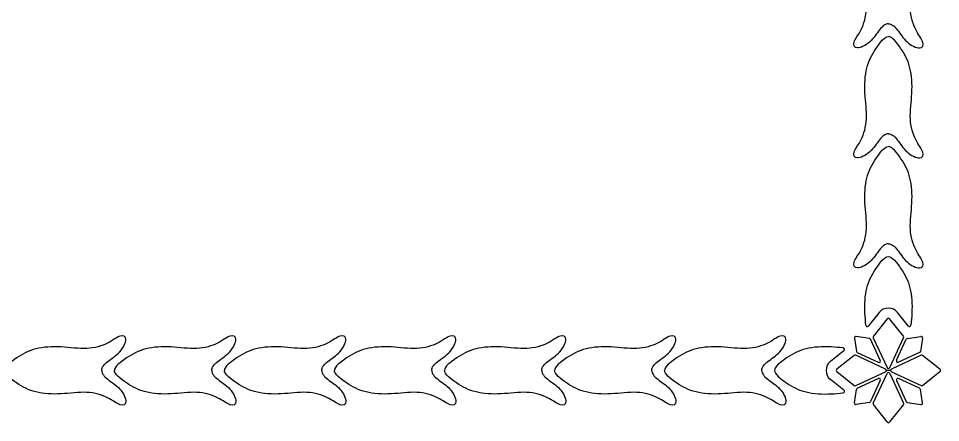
# Model space of a CAD drawing. Header units: millimetres. Extents: x -100 to 100, y -100 to 100.
# Drawn here: x 29.04 to 71.68, y -71.68 to -52.99 of the extents above; entities that cross this region are included whole.
import ezdxf

# ---------------------------------------------------------------- set-up
doc = ezdxf.new("R2010")
doc.units = ezdxf.units.MM
doc.header["$MEASUREMENT"] = 0
doc.layers.add('Layer 03', color=5, linetype='Continuous')

msp = doc.modelspace()

# ---------------------------------------------------------------- linework, layer by layer
at = {"layer": 'Layer 03'}
for p, q in [((68.843, -66.588), (68.351, -67.204)), ((70.18, -67.204), (69.687, -66.588)), ((68.891, -68.797), (68.438, -67.826)), ((69.639, -68.797), (70.093, -67.826)), ((66.588, -68.843), (67.204, -68.351)), ((67.682, -68.57), (66.88, -69.21)), ((69.128, -69.201), (67.756, -68.562)), ((67.826, -68.438), (68.797, -68.891)), ((70.705, -68.438), (69.733, -68.891)), ((66.88, -69.32), (67.682, -69.96)), ((67.756, -69.969), (69.128, -69.329)), ((67.204, -70.18), (66.588, -69.687)), ((67.826, -70.093), (68.797, -69.639)), ((68.891, -69.733), (68.438, -70.705)), ((69.639, -69.733), (70.093, -70.705)), ((70.705, -70.093), (69.733, -69.639))]:
    msp.add_line(p, q, dxfattribs=at)
for points in [[(69.21, -66.88), (68.57, -67.682)], [(69.96, -67.682), (69.32, -66.88)], [(67.691, -67.772), (67.786, -68.385)], [(68.385, -67.786), (67.772, -67.691)], [(68.562, -67.756), (69.201, -69.128)], [(69.329, -69.128), (69.969, -67.756)], [(70.146, -67.786), (70.759, -67.691)], [(70.839, -67.772), (70.745, -68.385)], [(70.774, -68.562), (69.402, -69.201)], [(71.65, -69.21), (70.848, -68.57)], [(68.562, -70.774), (69.201, -69.402)], [(69.361, -69.265), (69.169, -69.265)], [(69.329, -69.402), (69.969, -70.774)], [(69.402, -69.329), (70.774, -69.969)], [(70.848, -69.96), (71.65, -69.32)], [(67.691, -70.759), (67.786, -70.146)], [(70.839, -70.759), (70.745, -70.146)], [(68.385, -70.745), (67.772, -70.839)], [(70.146, -70.745), (70.759, -70.839)], [(69.21, -71.65), (68.57, -70.848)], [(69.96, -70.848), (69.32, -71.65)]]:
    msp.add_lwpolyline(points, dxfattribs=at)
for centre, radius, start, end in [((69.265, -66.924), 0.54, 38.5846, 141.4154), ((69.265, -66.924), 0.0704, 38.5846, 141.4154), ((68.296, -67.161), 0.0704, 185.1175, 321.4154), ((70.235, -67.161), 0.0704, 218.5846, 354.8825), ((67.761, -67.761), 0.0704, 81.2435, 188.7565), ((68.625, -67.726), 0.0704, 141.4154, 205), ((69.905, -67.726), 0.0704, 335, 38.5846), ((70.77, -67.761), 0.0704, 351.2435, 98.7565), ((68.374, -67.855), 0.0704, 25, 81.2435), ((70.156, -67.855), 0.0704, 98.7565, 155), ((67.161, -68.296), 0.0704, 308.5846, 84.8825), ((67.726, -68.625), 0.0704, 65, 128.5846), ((67.855, -68.374), 0.0704, 188.7565, 245), ((70.675, -68.374), 0.0704, 295, 351.2435), ((70.804, -68.625), 0.0704, 51.4154, 115), ((66.924, -69.265), 0.54, 128.5846, 231.4154), ((68.827, -68.827), 0.0704, 245, 25), ((69.703, -68.827), 0.0704, 155, 295), ((66.924, -69.265), 0.0704, 128.5846, 231.4154), ((69.099, -69.265), 0.0704, 295, 65), ((69.265, -69.099), 0.0704, 205, 335), ((69.265, -69.432), 0.0704, 25, 155), ((69.432, -69.265), 0.0704, 115, 245), ((71.606, -69.265), 0.0704, 308.5846, 51.4154), ((68.827, -69.703), 0.0704, 335, 115), ((69.703, -69.703), 0.0704, 65, 205), ((67.161, -70.235), 0.0704, 275.1175, 51.4154), ((67.726, -69.905), 0.0704, 231.4154, 295), ((67.855, -70.156), 0.0704, 115, 171.2435), ((70.675, -70.156), 0.0704, 8.7565, 65), ((70.804, -69.905), 0.0704, 245, 308.5846), ((67.761, -70.77), 0.0704, 171.2435, 278.7565), ((68.374, -70.675), 0.0704, 278.7565, 335), ((70.156, -70.675), 0.0704, 205, 261.2435), ((70.77, -70.77), 0.0704, 261.2435, 8.7565), ((68.625, -70.804), 0.0704, 155, 218.5846), ((69.905, -70.804), 0.0704, 321.4154, 25), ((69.265, -71.606), 0.0704, 218.5846, 321.4154)]:
    msp.add_arc(centre, radius, start, end, dxfattribs=at)
for points in [[(69.265, -53.236), (69.12, -53.236), (68.856, -53.462), (68.454, -54.126), (67.737, -54.476), (67.575, -54.109), (68.029, -53.584), (68.335, -52.579), (68.135, -51.36), (68.207, -50.131), (68.646, -49.309), (69.099, -48.737), (69.265, -48.737)], [(69.265, -53.236), (69.41, -53.236), (69.675, -53.462), (70.077, -54.126), (70.793, -54.476), (70.956, -54.109), (70.501, -53.584), (70.195, -52.579), (70.395, -51.36), (70.323, -50.131), (69.885, -49.309), (69.432, -48.737), (69.265, -48.737)], [(69.265, -58.322), (69.12, -58.322), (68.856, -58.548), (68.454, -59.212), (67.737, -59.562), (67.575, -59.195), (68.029, -58.67), (68.335, -57.665), (68.135, -56.445), (68.207, -55.217), (68.646, -54.395), (69.099, -53.823), (69.265, -53.823)], [(69.265, -58.322), (69.41, -58.322), (69.675, -58.548), (70.077, -59.212), (70.793, -59.562), (70.956, -59.195), (70.501, -58.67), (70.195, -57.665), (70.395, -56.445), (70.323, -55.217), (69.885, -54.395), (69.432, -53.823), (69.265, -53.823)], [(69.265, -63.408), (69.12, -63.408), (68.856, -63.634), (68.454, -64.298), (67.737, -64.648), (67.575, -64.28), (68.029, -63.756), (68.335, -62.751), (68.135, -61.531), (68.207, -60.303), (68.646, -59.481), (69.099, -58.909), (69.265, -58.909)], [(69.265, -63.408), (69.41, -63.408), (69.675, -63.634), (70.077, -64.298), (70.793, -64.648), (70.956, -64.28), (70.501, -63.756), (70.195, -62.751), (70.395, -61.531), (70.323, -60.303), (69.885, -59.481), (69.432, -58.909), (69.265, -58.909)], [(32.892, -69.265), (32.892, -69.12), (33.118, -68.856), (33.782, -68.454), (34.132, -67.737), (33.765, -67.575), (33.241, -68.029), (32.235, -68.335), (31.016, -68.135), (29.787, -68.207), (28.966, -68.646), (28.393, -69.099), (28.393, -69.265)], [(37.978, -69.265), (37.978, -69.12), (38.204, -68.856), (38.868, -68.454), (39.218, -67.737), (38.851, -67.575), (38.327, -68.029), (37.321, -68.335), (36.102, -68.135), (34.873, -68.207), (34.052, -68.646), (33.479, -69.099), (33.479, -69.265)], [(43.064, -69.265), (43.064, -69.12), (43.29, -68.856), (43.954, -68.454), (44.304, -67.737), (43.937, -67.575), (43.412, -68.029), (42.407, -68.335), (41.188, -68.135), (39.959, -68.207), (39.138, -68.646), (38.565, -69.099), (38.565, -69.265)], [(48.15, -69.265), (48.15, -69.12), (48.376, -68.856), (49.04, -68.454), (49.39, -67.737), (49.023, -67.575), (48.498, -68.029), (47.493, -68.335), (46.274, -68.135), (45.045, -68.207), (44.223, -68.646), (43.651, -69.099), (43.651, -69.265)], [(53.236, -69.265), (53.236, -69.12), (53.462, -68.856), (54.126, -68.454), (54.476, -67.737), (54.109, -67.575), (53.584, -68.029), (52.579, -68.335), (51.36, -68.135), (50.131, -68.207), (49.309, -68.646), (48.737, -69.099), (48.737, -69.265)], [(58.322, -69.265), (58.322, -69.12), (58.548, -68.856), (59.212, -68.454), (59.562, -67.737), (59.195, -67.575), (58.67, -68.029), (57.665, -68.335), (56.445, -68.135), (55.217, -68.207), (54.395, -68.646), (53.823, -69.099), (53.823, -69.265)], [(63.408, -69.265), (63.408, -69.12), (63.634, -68.856), (64.298, -68.454), (64.648, -67.737), (64.28, -67.575), (63.756, -68.029), (62.751, -68.335), (61.531, -68.135), (60.303, -68.207), (59.481, -68.646), (58.909, -69.099), (58.909, -69.265)], [(32.892, -69.265), (32.892, -69.41), (33.118, -69.675), (33.782, -70.077), (34.132, -70.793), (33.765, -70.956), (33.241, -70.501), (32.235, -70.195), (31.016, -70.395), (29.787, -70.323), (28.966, -69.885), (28.393, -69.432), (28.393, -69.265)], [(37.978, -69.265), (37.978, -69.41), (38.204, -69.675), (38.868, -70.077), (39.218, -70.793), (38.851, -70.956), (38.327, -70.501), (37.321, -70.195), (36.102, -70.395), (34.873, -70.323), (34.052, -69.885), (33.479, -69.432), (33.479, -69.265)], [(43.064, -69.265), (43.064, -69.41), (43.29, -69.675), (43.954, -70.077), (44.304, -70.793), (43.937, -70.956), (43.412, -70.501), (42.407, -70.195), (41.188, -70.395), (39.959, -70.323), (39.138, -69.885), (38.565, -69.432), (38.565, -69.265)], [(48.15, -69.265), (48.15, -69.41), (48.376, -69.675), (49.04, -70.077), (49.39, -70.793), (49.023, -70.956), (48.498, -70.501), (47.493, -70.195), (46.274, -70.395), (45.045, -70.323), (44.223, -69.885), (43.651, -69.432), (43.651, -69.265)], [(53.236, -69.265), (53.236, -69.41), (53.462, -69.675), (54.126, -70.077), (54.476, -70.793), (54.109, -70.956), (53.584, -70.501), (52.579, -70.195), (51.36, -70.395), (50.131, -70.323), (49.309, -69.885), (48.737, -69.432), (48.737, -69.265)], [(58.322, -69.265), (58.322, -69.41), (58.548, -69.675), (59.212, -70.077), (59.562, -70.793), (59.195, -70.956), (58.67, -70.501), (57.665, -70.195), (56.445, -70.395), (55.217, -70.323), (54.395, -69.885), (53.823, -69.432), (53.823, -69.265)], [(63.408, -69.265), (63.408, -69.41), (63.634, -69.675), (64.298, -70.077), (64.648, -70.793), (64.28, -70.956), (63.756, -70.501), (62.751, -70.195), (61.531, -70.395), (60.303, -70.323), (59.481, -69.885), (58.909, -69.432), (58.909, -69.265)]]:
    msp.add_open_spline(points, degree=3, dxfattribs=at)
for points, knots in [([(68.226, -67.167), (68.209, -66.986), (68.149, -66.394), (68.207, -65.389), (68.646, -64.567), (69.099, -63.995), (69.265, -63.995)], [4.883497, 4.883497, 4.883497, 4.883497, 5.22186, 5.96784, 6.713821, 7.459801, 7.459801, 7.459801, 7.459801]), ([(69.265, -63.995), (69.432, -63.995), (69.885, -64.567), (70.323, -65.389), (70.382, -66.394), (70.321, -66.986), (70.305, -67.167)], [-7.459801, -7.459801, -7.459801, -7.459801, -6.713821, -5.96784, -5.22186, -4.883497, -4.883497, -4.883497, -4.883497]), ([(67.167, -68.226), (66.986, -68.209), (66.394, -68.149), (65.389, -68.207), (64.567, -68.646), (63.995, -69.099), (63.995, -69.265)], [4.883497, 4.883497, 4.883497, 4.883497, 5.22186, 5.96784, 6.713821, 7.459801, 7.459801, 7.459801, 7.459801]), ([(63.995, -69.265), (63.995, -69.432), (64.567, -69.885), (65.389, -70.323), (66.394, -70.382), (66.986, -70.321), (67.167, -70.305)], [-7.459801, -7.459801, -7.459801, -7.459801, -6.713821, -5.96784, -5.22186, -4.883497, -4.883497, -4.883497, -4.883497])]:
    msp.add_open_spline(points, degree=3, knots=knots, dxfattribs=at)

doc.saveas('drawing.dxf')
